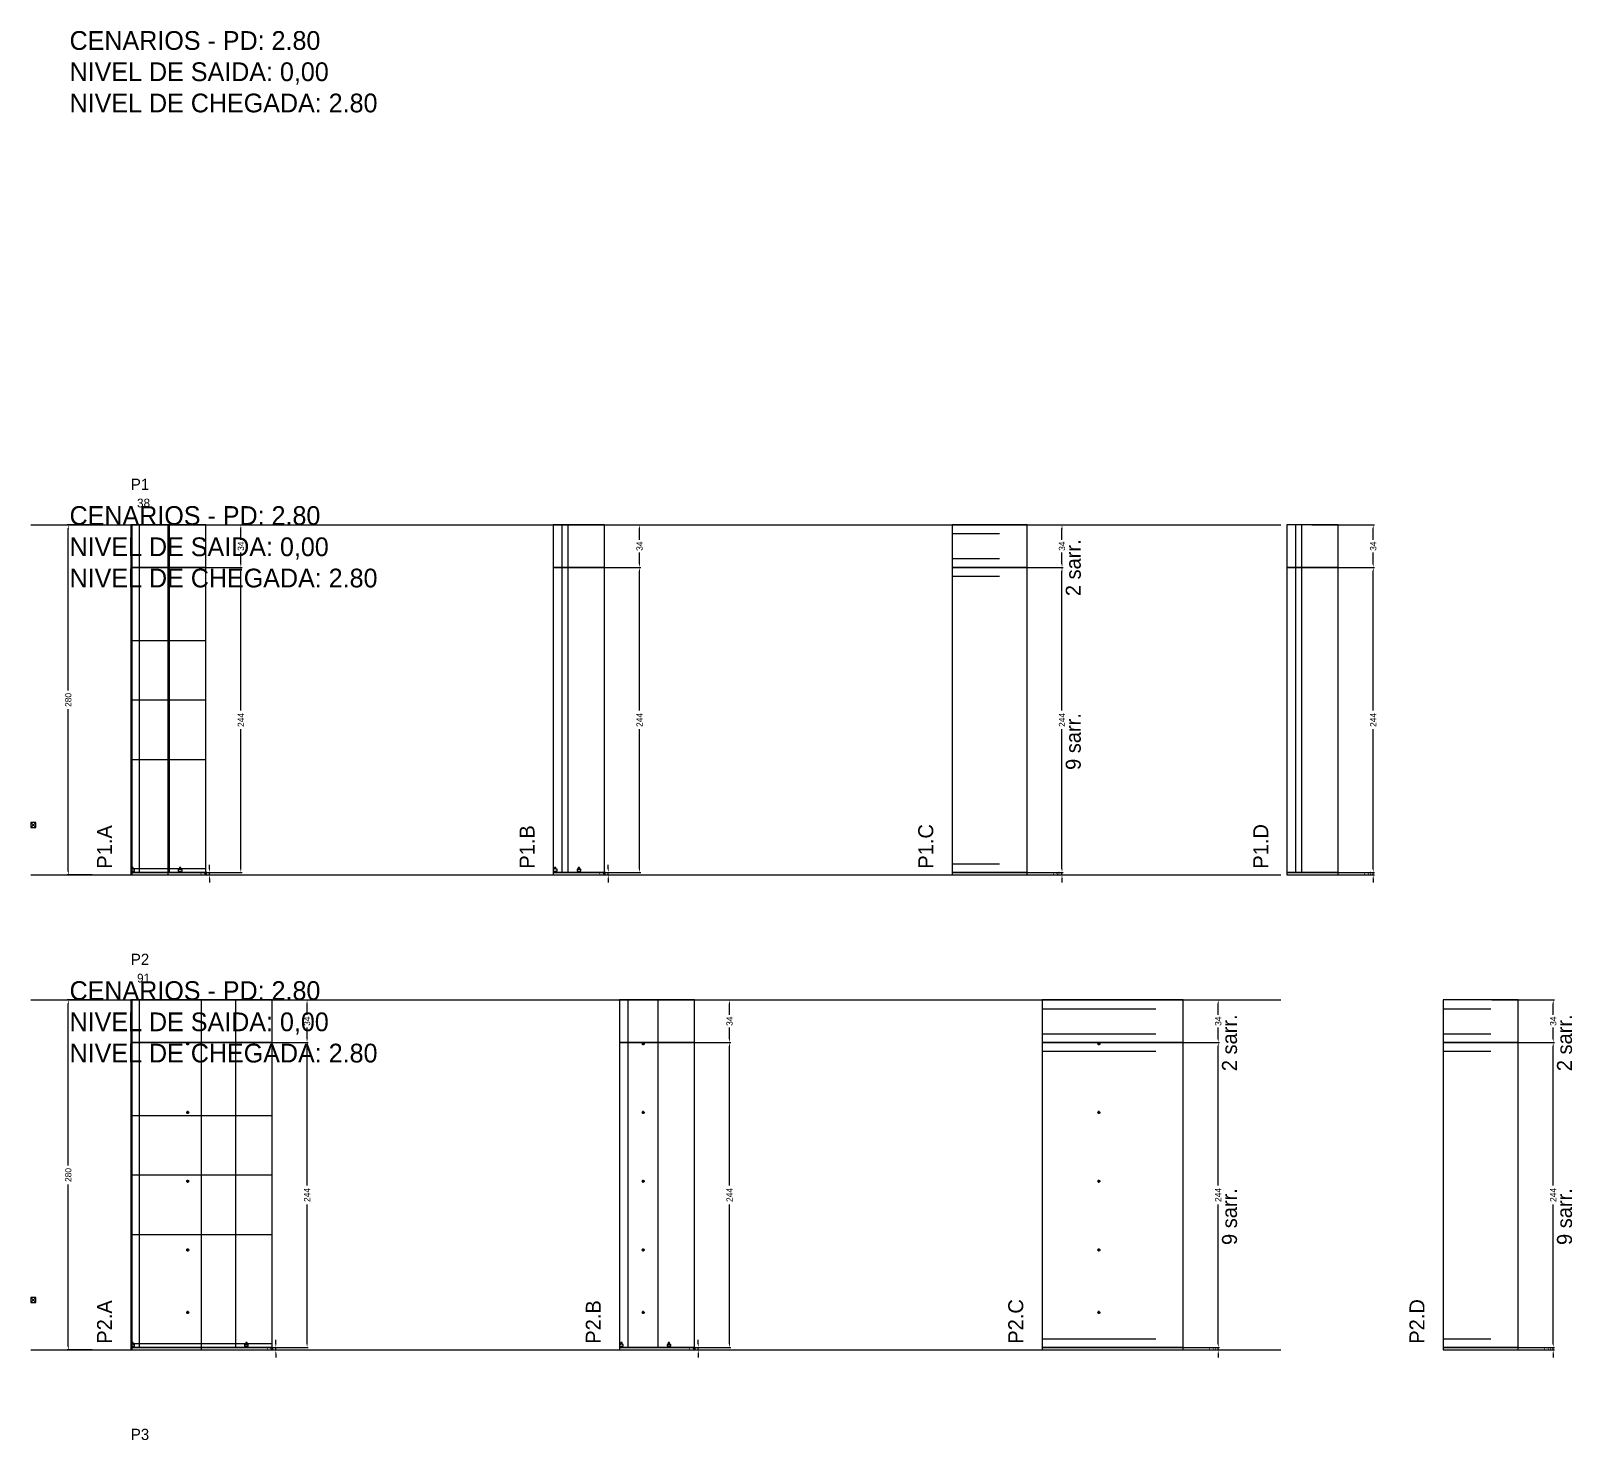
# Model space of a CAD drawing. Header units: centimetres. Extents: x -10500 to 4102, y -9886 to 295.
# Drawn here: x -7000 to -5767, y -832 to 295 of the extents above; entities that cross this region are included whole.
import ezdxf

# ---------------------------------------------------------------- set-up
doc = ezdxf.new("R2010")
doc.units = ezdxf.units.CM
doc.linetypes.add('DASHED', pattern=[2, -2])
for name, color, linetype in [('CHAPA', 140, 'Continuous'), ('COTA', 241, 'Continuous'), ('COTAS FURACAO', 16, 'Continuous'), ('Madeira', 30, 'Continuous'), ('MEIO_PONT', 160, 'Continuous'), ('NOMENCLATURA', 7, 'Continuous'), ('Nível', 160, 'Continuous'), ('Painéis', 200, 'Continuous'), ('Perfil Metálico', 150, 'Continuous'), ('SARR_2.2x7', 40, 'Continuous'), ('SARRAFO DE PRESSAO', 200, 'Continuous'), ('texto', 7, 'Continuous'), ('TEXTO_GERAL', 7, 'Continuous')]:
    doc.layers.add(name, color=color, linetype=linetype)
doc.dimstyles.new('PAINEL-NOVA', dxfattribs={"dimtxt": 5, "dimasz": 3, "dimexe": 1, "dimexo": 1, "dimgap": 1, "dimtad": 1, "dimcen": 2.5, "dimazin": 3, "dimtfac": 1, "dimtmove": 0, "dimatfit": 3})

# ---------------------------------------------------------------- blocks, each defined once
blk = doc.blocks.new('_CLOSEDFILLED')
at = {"color": 0, "linetype": 'BYBLOCK'}
blk.add_solid([(-1, 0.16), (0, 0), (-1, -0.16)], dxfattribs=at)
blk = doc.blocks.new('*D1')
for p, q in [((-6951, -100), (-6971, -100)), ((-6970, -232.5), (-6970, -103)), ((-6970, -377), (-6970, -247.5)), ((-6951, -380), (-6971, -380))]:
    blk.add_line(p, q)
at = {"layer": 'Defpoints'}
for p in [(-6950, -100), (-6970, -380), (-6950, -380)]:
    blk.add_point(p, dxfattribs=at)
at = {"layer": 'COTA', "xscale": 3, "yscale": 3}
for p, rotation in [((-6970, -100), 90), ((-6970, -380), 270)]:
    blk.add_blockref('_CLOSEDFILLED', p, dxfattribs=dict(at, rotation=rotation))
at = {"layer": 'COTA', "insert": (-6970, -240), "char_height": 5, "attachment_point": 5, "rotation": 90}
blk.add_mtext('280', dxfattribs=at)
blk = doc.blocks.new('MULDURA')
at = {"layer": 'Paineis'}
for p, q in [((0, 0), (4, 4)), ((4, 0), (0, 4))]:
    blk.add_line(p, q, dxfattribs=at)
blk.add_lwpolyline([(0, 0), (4, 0), (4, 4), (0, 4)], close=True, dxfattribs=at)
blk = doc.blocks.new('*D3')
for p, q in [((-6881, -134), (-6831, -134)), ((-6832, -248.5), (-6832, -137)), ((-6832, -375), (-6832, -263.5)), ((-6881, -378), (-6831, -378))]:
    blk.add_line(p, q)
at = {"layer": 'Defpoints'}
for p in [(-6882, -134), (-6882, -378), (-6832, -378)]:
    blk.add_point(p, dxfattribs=at)
at = {"layer": 'COTA', "xscale": 3, "yscale": 3}
for p, rotation in [((-6832, -134), 90), ((-6832, -378), 270)]:
    blk.add_blockref('_CLOSEDFILLED', p, dxfattribs=dict(at, rotation=rotation))
at = {"layer": 'COTA', "insert": (-6832, -256), "char_height": 5, "attachment_point": 5, "rotation": 90}
blk.add_mtext('244', dxfattribs=at)
blk = doc.blocks.new('*D4')
for p, q in [((-6881, -100), (-6831, -100)), ((-6832, -112), (-6832, -103)), ((-6832, -131), (-6832, -122)), ((-6881, -134), (-6831, -134))]:
    blk.add_line(p, q)
at = {"layer": 'Defpoints'}
for p in [(-6882, -100), (-6882, -134), (-6832, -134)]:
    blk.add_point(p, dxfattribs=at)
at = {"layer": 'COTA', "xscale": 3, "yscale": 3}
for p, rotation in [((-6832, -100), 90), ((-6832, -134), 270)]:
    blk.add_blockref('_CLOSEDFILLED', p, dxfattribs=dict(at, rotation=rotation))
at = {"layer": 'COTA', "insert": (-6832, -117), "char_height": 5, "attachment_point": 5, "rotation": 90}
blk.add_mtext('34', dxfattribs=at)
blk = doc.blocks.new('SLIPTEE')
at = {"layer": 'Paineis'}
blk.add_lwpolyline([(0, 0), (3, 0), (3, 1.5), (2, 1.5), (2, 3), (1, 3), (1, 1.5), (0, 1.5)], close=True, dxfattribs=at)
blk = doc.blocks.new('SLIPTDD')
at = {"layer": 'Paineis'}
blk.add_line((0, 1.5), (3, 1.5), dxfattribs=at)
blk.add_lwpolyline([(0, 0), (3, 0), (3, 1.5), (2, 1.5), (2, 3), (1, 3), (1, 1.5), (0, 1.5)], close=True, dxfattribs=at)
blk = doc.blocks.new('*D6')
for p, q in [((-6562, -134), (-6512, -134)), ((-6513, -248.5), (-6513, -137)), ((-6513, -375), (-6513, -263.5)), ((-6562, -378), (-6512, -378))]:
    blk.add_line(p, q)
at = {"layer": 'Defpoints'}
for p in [(-6563, -134), (-6563, -378), (-6513, -378)]:
    blk.add_point(p, dxfattribs=at)
at = {"layer": 'COTA', "xscale": 3, "yscale": 3}
for p, rotation in [((-6513, -134), 90), ((-6513, -378), 270)]:
    blk.add_blockref('_CLOSEDFILLED', p, dxfattribs=dict(at, rotation=rotation))
at = {"layer": 'COTA', "insert": (-6513, -256), "char_height": 5, "attachment_point": 5, "rotation": 90}
blk.add_mtext('244', dxfattribs=at)
blk = doc.blocks.new('*D7')
for p, q in [((-6562, -100), (-6512, -100)), ((-6513, -112), (-6513, -103)), ((-6513, -131), (-6513, -122)), ((-6562, -134), (-6512, -134))]:
    blk.add_line(p, q)
at = {"layer": 'Defpoints'}
for p in [(-6563, -100), (-6563, -134), (-6513, -134)]:
    blk.add_point(p, dxfattribs=at)
at = {"layer": 'COTA', "xscale": 3, "yscale": 3}
for p, rotation in [((-6513, -100), 90), ((-6513, -134), 270)]:
    blk.add_blockref('_CLOSEDFILLED', p, dxfattribs=dict(at, rotation=rotation))
at = {"layer": 'COTA', "insert": (-6513, -117), "char_height": 5, "attachment_point": 5, "rotation": 90}
blk.add_mtext('34', dxfattribs=at)
blk = doc.blocks.new('*D9')
for p, q in [((-6224, -134), (-6174, -134)), ((-6175, -248.5), (-6175, -137)), ((-6175, -375), (-6175, -263.5)), ((-6224, -378), (-6174, -378))]:
    blk.add_line(p, q)
at = {"layer": 'Defpoints'}
for p in [(-6225, -134), (-6225, -378), (-6175, -378)]:
    blk.add_point(p, dxfattribs=at)
at = {"layer": 'COTA', "xscale": 3, "yscale": 3}
for p, rotation in [((-6175, -134), 90), ((-6175, -378), 270)]:
    blk.add_blockref('_CLOSEDFILLED', p, dxfattribs=dict(at, rotation=rotation))
at = {"layer": 'COTA', "insert": (-6175, -256), "char_height": 5, "attachment_point": 5, "rotation": 90}
blk.add_mtext('244', dxfattribs=at)
blk = doc.blocks.new('*D10')
for p, q in [((-6224, -100), (-6174, -100)), ((-6175, -112), (-6175, -103)), ((-6175, -131), (-6175, -122)), ((-6224, -134), (-6174, -134))]:
    blk.add_line(p, q)
at = {"layer": 'Defpoints'}
for p in [(-6225, -100), (-6225, -134), (-6175, -134)]:
    blk.add_point(p, dxfattribs=at)
at = {"layer": 'COTA', "xscale": 3, "yscale": 3}
for p, rotation in [((-6175, -100), 90), ((-6175, -134), 270)]:
    blk.add_blockref('_CLOSEDFILLED', p, dxfattribs=dict(at, rotation=rotation))
at = {"layer": 'COTA', "insert": (-6175, -117), "char_height": 5, "attachment_point": 5, "rotation": 90}
blk.add_mtext('34', dxfattribs=at)
blk = doc.blocks.new('*D12')
for p, q in [((-5975, -134), (-5925, -134)), ((-5926, -248.5), (-5926, -137)), ((-5926, -375), (-5926, -263.5)), ((-5975, -378), (-5925, -378))]:
    blk.add_line(p, q)
at = {"layer": 'Defpoints'}
for p in [(-5976, -134), (-5976, -378), (-5926, -378)]:
    blk.add_point(p, dxfattribs=at)
at = {"layer": 'COTA', "xscale": 3, "yscale": 3}
for p, rotation in [((-5926, -134), 90), ((-5926, -378), 270)]:
    blk.add_blockref('_CLOSEDFILLED', p, dxfattribs=dict(at, rotation=rotation))
at = {"layer": 'COTA', "insert": (-5926, -256), "char_height": 5, "attachment_point": 5, "rotation": 90}
blk.add_mtext('244', dxfattribs=at)
blk = doc.blocks.new('*D13')
for p, q in [((-5975, -100), (-5925, -100)), ((-5926, -112), (-5926, -103)), ((-5926, -131), (-5926, -122)), ((-5975, -134), (-5925, -134))]:
    blk.add_line(p, q)
at = {"layer": 'Defpoints'}
for p in [(-5976, -100), (-5976, -134), (-5926, -134)]:
    blk.add_point(p, dxfattribs=at)
at = {"layer": 'COTA', "xscale": 3, "yscale": 3}
for p, rotation in [((-5926, -100), 90), ((-5926, -134), 270)]:
    blk.add_blockref('_CLOSEDFILLED', p, dxfattribs=dict(at, rotation=rotation))
at = {"layer": 'COTA', "insert": (-5926, -117), "char_height": 5, "attachment_point": 5, "rotation": 90}
blk.add_mtext('34', dxfattribs=at)
blk = doc.blocks.new('*D27')
for p, q in [((-6951, -480), (-6971, -480)), ((-6970, -612.5), (-6970, -483)), ((-6970, -757), (-6970, -627.5)), ((-6951, -760), (-6971, -760))]:
    blk.add_line(p, q)
at = {"layer": 'Defpoints'}
for p in [(-6950, -480), (-6970, -760), (-6950, -760)]:
    blk.add_point(p, dxfattribs=at)
at = {"layer": 'COTA', "xscale": 3, "yscale": 3}
for p, rotation in [((-6970, -480), 90), ((-6970, -760), 270)]:
    blk.add_blockref('_CLOSEDFILLED', p, dxfattribs=dict(at, rotation=rotation))
at = {"layer": 'COTA', "insert": (-6970, -620), "char_height": 5, "attachment_point": 5, "rotation": 90}
blk.add_mtext('280', dxfattribs=at)
blk = doc.blocks.new('*D29')
for p, q in [((-6828, -514), (-6778, -514)), ((-6779, -628.5), (-6779, -517)), ((-6779, -755), (-6779, -643.5)), ((-6828, -758), (-6778, -758))]:
    blk.add_line(p, q)
at = {"layer": 'Defpoints'}
for p in [(-6829, -514), (-6829, -758), (-6779, -758)]:
    blk.add_point(p, dxfattribs=at)
at = {"layer": 'COTA', "xscale": 3, "yscale": 3}
for p, rotation in [((-6779, -514), 90), ((-6779, -758), 270)]:
    blk.add_blockref('_CLOSEDFILLED', p, dxfattribs=dict(at, rotation=rotation))
at = {"layer": 'COTA', "insert": (-6779, -636), "char_height": 5, "attachment_point": 5, "rotation": 90}
blk.add_mtext('244', dxfattribs=at)
blk = doc.blocks.new('*D30')
for p, q in [((-6828, -480), (-6778, -480)), ((-6779, -492), (-6779, -483)), ((-6779, -511), (-6779, -502)), ((-6828, -514), (-6778, -514))]:
    blk.add_line(p, q)
at = {"layer": 'Defpoints'}
for p in [(-6829, -480), (-6829, -514), (-6779, -514)]:
    blk.add_point(p, dxfattribs=at)
at = {"layer": 'COTA', "xscale": 3, "yscale": 3}
for p, rotation in [((-6779, -480), 90), ((-6779, -514), 270)]:
    blk.add_blockref('_CLOSEDFILLED', p, dxfattribs=dict(at, rotation=rotation))
at = {"layer": 'COTA', "insert": (-6779, -497), "char_height": 5, "attachment_point": 5, "rotation": 90}
blk.add_mtext('34', dxfattribs=at)
blk = doc.blocks.new('furacao')
at = {"layer": 'COTAS FURACAO'}
for p, q in [((-1.2, 0), (1.2, 0)), ((0, -1.2), (0, 1.2))]:
    blk.add_line(p, q, dxfattribs=at)
blk.add_circle((0, 0), 0.8, dxfattribs=at)
blk = doc.blocks.new('*D32')
for p, q in [((-6490, -514), (-6440, -514)), ((-6441, -628.5), (-6441, -517)), ((-6441, -755), (-6441, -643.5)), ((-6490, -758), (-6440, -758))]:
    blk.add_line(p, q)
at = {"layer": 'Defpoints'}
for p in [(-6491, -514), (-6491, -758), (-6441, -758)]:
    blk.add_point(p, dxfattribs=at)
at = {"layer": 'COTA', "xscale": 3, "yscale": 3}
for p, rotation in [((-6441, -514), 90), ((-6441, -758), 270)]:
    blk.add_blockref('_CLOSEDFILLED', p, dxfattribs=dict(at, rotation=rotation))
at = {"layer": 'COTA', "insert": (-6441, -636), "char_height": 5, "attachment_point": 5, "rotation": 90}
blk.add_mtext('244', dxfattribs=at)
blk = doc.blocks.new('*D33')
for p, q in [((-6490, -480), (-6440, -480)), ((-6441, -492), (-6441, -483)), ((-6441, -511), (-6441, -502)), ((-6490, -514), (-6440, -514))]:
    blk.add_line(p, q)
at = {"layer": 'Defpoints'}
for p in [(-6491, -480), (-6491, -514), (-6441, -514)]:
    blk.add_point(p, dxfattribs=at)
at = {"layer": 'COTA', "xscale": 3, "yscale": 3}
for p, rotation in [((-6441, -480), 90), ((-6441, -514), 270)]:
    blk.add_blockref('_CLOSEDFILLED', p, dxfattribs=dict(at, rotation=rotation))
at = {"layer": 'COTA', "insert": (-6441, -497), "char_height": 5, "attachment_point": 5, "rotation": 90}
blk.add_mtext('34', dxfattribs=at)
blk = doc.blocks.new('*D35')
for p, q in [((-6099, -514), (-6049, -514)), ((-6050, -628.5), (-6050, -517)), ((-6050, -755), (-6050, -643.5)), ((-6099, -758), (-6049, -758))]:
    blk.add_line(p, q)
at = {"layer": 'Defpoints'}
for p in [(-6100, -514), (-6100, -758), (-6050, -758)]:
    blk.add_point(p, dxfattribs=at)
at = {"layer": 'COTA', "xscale": 3, "yscale": 3}
for p, rotation in [((-6050, -514), 90), ((-6050, -758), 270)]:
    blk.add_blockref('_CLOSEDFILLED', p, dxfattribs=dict(at, rotation=rotation))
at = {"layer": 'COTA', "insert": (-6050, -636), "char_height": 5, "attachment_point": 5, "rotation": 90}
blk.add_mtext('244', dxfattribs=at)
blk = doc.blocks.new('*D36')
for p, q in [((-6099, -480), (-6049, -480)), ((-6050, -492), (-6050, -483)), ((-6050, -511), (-6050, -502)), ((-6099, -514), (-6049, -514))]:
    blk.add_line(p, q)
at = {"layer": 'Defpoints'}
for p in [(-6100, -480), (-6100, -514), (-6050, -514)]:
    blk.add_point(p, dxfattribs=at)
at = {"layer": 'COTA', "xscale": 3, "yscale": 3}
for p, rotation in [((-6050, -480), 90), ((-6050, -514), 270)]:
    blk.add_blockref('_CLOSEDFILLED', p, dxfattribs=dict(at, rotation=rotation))
at = {"layer": 'COTA', "insert": (-6050, -497), "char_height": 5, "attachment_point": 5, "rotation": 90}
blk.add_mtext('34', dxfattribs=at)
blk = doc.blocks.new('*D38')
for p, q in [((-5831, -514), (-5781, -514)), ((-5782, -628.5), (-5782, -517)), ((-5782, -755), (-5782, -643.5)), ((-5831, -758), (-5781, -758))]:
    blk.add_line(p, q)
at = {"layer": 'Defpoints'}
for p in [(-5832, -514), (-5832, -758), (-5782, -758)]:
    blk.add_point(p, dxfattribs=at)
at = {"layer": 'COTA', "xscale": 3, "yscale": 3}
for p, rotation in [((-5782, -514), 90), ((-5782, -758), 270)]:
    blk.add_blockref('_CLOSEDFILLED', p, dxfattribs=dict(at, rotation=rotation))
at = {"layer": 'COTA', "insert": (-5782, -636), "char_height": 5, "attachment_point": 5, "rotation": 90}
blk.add_mtext('244', dxfattribs=at)
blk = doc.blocks.new('*D39')
for p, q in [((-5831, -480), (-5781, -480)), ((-5782, -492), (-5782, -483)), ((-5782, -511), (-5782, -502)), ((-5831, -514), (-5781, -514))]:
    blk.add_line(p, q)
at = {"layer": 'Defpoints'}
for p in [(-5832, -480), (-5832, -514), (-5782, -514)]:
    blk.add_point(p, dxfattribs=at)
at = {"layer": 'COTA', "xscale": 3, "yscale": 3}
for p, rotation in [((-5782, -480), 90), ((-5782, -514), 270)]:
    blk.add_blockref('_CLOSEDFILLED', p, dxfattribs=dict(at, rotation=rotation))
at = {"layer": 'COTA', "insert": (-5782, -497), "char_height": 5, "attachment_point": 5, "rotation": 90}
blk.add_mtext('34', dxfattribs=at)

msp = doc.modelspace()

# ---------------------------------------------------------------- linework, layer by layer
at = {"layer": 'CHAPA'}
for points in [[(-6920, -380), (-6918.8, -380), (-6918.8, -100), (-6920, -100)], [(-6920, -760), (-6918.8, -760), (-6918.8, -480), (-6920, -480)]]:
    msp.add_lwpolyline(points, close=True, dxfattribs=at)
at = {"layer": 'Madeira'}
for points in [[(-6920, -192.4), (-6860, -192.4)], [(-6920, -287.6), (-6860, -287.6)], [(-6920, -572.4), (-6807, -572.4)], [(-6920, -667.6), (-6807, -667.6)]]:
    msp.add_lwpolyline(points, dxfattribs=at)
at = {"layer": 'MEIO_PONT'}
for points in [[(-6920, -240), (-6860, -240)], [(-6920, -620), (-6807, -620)]]:
    msp.add_lwpolyline(points, dxfattribs=at)
at = {"layer": 'Nível', "linetype": 'DASHED'}
for points in [[(-7000, -100), (-6000, -100)], [(-7000, -380), (-6000, -380)], [(-7000, -480), (-6000, -480)], [(-7000, -760), (-6000, -760)]]:
    msp.add_lwpolyline(points, dxfattribs=at)
at = {"layer": 'Painéis'}
for points in [[(-6920, -134), (-6860, -134), (-6860, -100), (-6920, -100)], [(-6920, -380), (-6860, -380), (-6860, -100), (-6920, -100)], [(-6582, -134), (-6541, -134), (-6541, -100), (-6582, -100)], [(-6263, -134), (-6203, -134), (-6203, -100), (-6263, -100)], [(-5995, -134), (-5954, -134), (-5954, -100), (-5995, -100)], [(-6920, -378), (-6860, -378), (-6860, -134), (-6920, -134)], [(-6582, -378), (-6541, -378), (-6541, -134), (-6582, -134)], [(-6263, -378), (-6203, -378), (-6203, -134), (-6263, -134)], [(-5995, -378), (-5954, -378), (-5954, -134), (-5995, -134)], [(-6920, -380), (-6860, -380), (-6860, -378), (-6920, -378)], [(-6582, -380), (-6541, -380), (-6541, -378), (-6582, -378)], [(-6263, -380), (-6203, -380), (-6203, -378), (-6263, -378)], [(-5995, -380), (-5954, -380), (-5954, -378), (-5995, -378)], [(-6920, -514), (-6807, -514), (-6807, -480), (-6920, -480)], [(-6920, -760), (-6807, -760), (-6807, -480), (-6920, -480)], [(-6529, -514), (-6469, -514), (-6469, -480), (-6529, -480)], [(-6191, -514), (-6078, -514), (-6078, -480), (-6191, -480)], [(-5870, -514), (-5810, -514), (-5810, -480), (-5870, -480)], [(-6920, -758), (-6807, -758), (-6807, -514), (-6920, -514)], [(-6529, -758), (-6469, -758), (-6469, -514), (-6529, -514)], [(-6191, -758), (-6078, -758), (-6078, -514), (-6191, -514)], [(-5870, -758), (-5810, -758), (-5810, -514), (-5870, -514)], [(-6920, -760), (-6807, -760), (-6807, -758), (-6920, -758)], [(-6529, -760), (-6469, -760), (-6469, -758), (-6529, -758)], [(-6191, -760), (-6078, -760), (-6078, -758), (-6191, -758)], [(-5870, -760), (-5810, -760), (-5810, -758), (-5870, -758)]]:
    msp.add_lwpolyline(points, close=True, dxfattribs=at)
at = {"layer": 'Perfil Metálico'}
for p, q in [((-6890, -380), (-6890, -100)), ((-6863.5, -760), (-6863.5, -480))]:
    msp.add_line(p, q, dxfattribs=at)
at = {"layer": 'SARR_2.2x7'}
for points in [[(-6913, -134), (-6913, -100)], [(-6889, -134), (-6889, -100)], [(-6575, -134), (-6575, -100)], [(-6570, -134), (-6570, -100)], [(-6263, -107), (-6225, -107)], [(-5988, -134), (-5988, -100)], [(-5983, -134), (-5983, -100)], [(-6263, -127), (-6225, -127)], [(-6263, -141), (-6225, -141)], [(-6263, -371), (-6225, -371)], [(-6913, -514), (-6913, -480)], [(-6836, -514), (-6836, -480)], [(-6522, -514), (-6522, -480)], [(-6498, -514), (-6498, -480)], [(-6191, -487), (-6100, -487)], [(-5870, -487), (-5832, -487)], [(-6191, -507), (-6100, -507)], [(-5870, -507), (-5832, -507)], [(-6191, -521), (-6100, -521)], [(-5870, -521), (-5832, -521)], [(-6191, -751), (-6100, -751)], [(-5870, -751), (-5832, -751)]]:
    msp.add_lwpolyline(points, dxfattribs=at)
at = {"layer": 'SARR_2.2x7', "linetype": 'DASHED'}
for points in [[(-6913, -378), (-6913, -134)], [(-6889, -378), (-6889, -134)], [(-6575, -378), (-6575, -134)], [(-6570, -378), (-6570, -134)], [(-5988, -378), (-5988, -134)], [(-5983, -378), (-5983, -134)], [(-6913, -758), (-6913, -514)], [(-6836, -758), (-6836, -514)], [(-6522, -758), (-6522, -514)], [(-6498, -758), (-6498, -514)]]:
    msp.add_lwpolyline(points, dxfattribs=at)
at = {"layer": 'SARRAFO DE PRESSAO'}
for points in [[(-6920, -380), (-6860, -380), (-6860, -375), (-6920, -375)], [(-6920, -760), (-6807, -760), (-6807, -755), (-6920, -755)]]:
    msp.add_lwpolyline(points, close=True, dxfattribs=at)

# ---------------------------------------------------------------- block references
at = {"layer": 'COTA'}
for name, p in [('MULDURA', (-7000, -342)), ('SLIPTEE', (-6920, -377)), ('SLIPTDD', (-6882, -377)), ('SLIPTEE', (-6582, -377)), ('SLIPTDD', (-6563, -377)), ('furacao', (-6874.5, -515)), ('furacao', (-6510, -515)), ('furacao', (-6145.5, -515)), ('furacao', (-6874.5, -570)), ('furacao', (-6510, -570)), ('furacao', (-6145.5, -570)), ('furacao', (-6874.5, -625)), ('furacao', (-6510, -625)), ('furacao', (-6145.5, -625)), ('furacao', (-6874.5, -680)), ('furacao', (-6510, -680)), ('furacao', (-6145.5, -680)), ('MULDURA', (-7000, -722)), ('furacao', (-6874.5, -730)), ('furacao', (-6510, -730)), ('furacao', (-6145.5, -730)), ('SLIPTEE', (-6920, -757)), ('SLIPTDD', (-6829, -757)), ('SLIPTEE', (-6529, -757)), ('SLIPTDD', (-6491, -757))]:
    msp.add_blockref(name, p, dxfattribs=at)

# ---------------------------------------------------------------- texts
at = {"layer": 'NOMENCLATURA'}
for s, p in [('CENARIOS - PD: 2.80', (-6969, 280)), ('NIVEL DE SAIDA: 0,00', (-6969, 255)), ('NIVEL DE CHEGADA: 2.80', (-6969, 230)), ('CENARIOS - PD: 2.80', (-6969, -100)), ('NIVEL DE SAIDA: 0,00', (-6969, -125)), ('NIVEL DE CHEGADA: 2.80', (-6969, -150)), ('CENARIOS - PD: 2.80', (-6969, -480)), ('NIVEL DE SAIDA: 0,00', (-6969, -505)), ('NIVEL DE CHEGADA: 2.80', (-6969, -530))]:
    msp.add_text(s, height=15, dxfattribs=at).set_placement(p)
for s, p in [('2 sarr.', (-6160, -157)), ('9 sarr.', (-6160, -296)), ('P1.A', (-6935, -375)), ('P1.B', (-6597, -375)), ('P1.C', (-6278, -375)), ('P1.D', (-6010, -375)), ('2 sarr.', (-6035, -537)), ('2 sarr.', (-5767, -537)), ('9 sarr.', (-6035, -676)), ('9 sarr.', (-5767, -676)), ('P2.A', (-6935, -755)), ('P2.B', (-6544, -755)), ('P2.C', (-6206, -755)), ('P2.D', (-5885, -755))]:
    msp.add_text(s, height=12, rotation=90, dxfattribs=at).set_placement(p)
at = {"layer": 'texto'}
for s, p in [('38', (-6915, -86)), ('91', (-6915, -466))]:
    msp.add_text(s, height=7, dxfattribs=at).set_placement(p)
at = {"layer": 'TEXTO_GERAL'}
for s, p in [('P1', (-6920, -72)), ('P2', (-6920, -452)), ('P3', (-6920, -832))]:
    msp.add_text(s, height=9, dxfattribs=at).set_placement(p)

# ---------------------------------------------------------------- dimensions: what is measured, and where the dimension line sits
at = {"layer": 'COTA'}
for base, p1, p2, picture, middle in [((-6970, -380), (-6950, -380), (-6950, -100), '*D1', (-6970, -240)), ((-6832, -134), (-6882, -134), (-6882, -100), '*D4', (-6832, -117)), ((-6513, -134), (-6563, -134), (-6563, -100), '*D7', (-6513, -117)), ((-6175, -134), (-6225, -134), (-6225, -100), '*D10', (-6175, -117)), ((-5926, -134), (-5976, -134), (-5976, -100), '*D13', (-5926, -117)), ((-6832, -378), (-6882, -378), (-6882, -134), '*D3', (-6832, -256)), ((-6513, -378), (-6563, -378), (-6563, -134), '*D6', (-6513, -256)), ((-6175, -378), (-6225, -378), (-6225, -134), '*D9', (-6175, -256)), ((-5926, -378), (-5976, -378), (-5976, -134), '*D12', (-5926, -256)), ((-6970, -760), (-6950, -760), (-6950, -480), '*D27', (-6970, -620)), ((-6779, -514), (-6829, -514), (-6829, -480), '*D30', (-6779, -497)), ((-6441, -514), (-6491, -514), (-6491, -480), '*D33', (-6441, -497)), ((-6050, -514), (-6100, -514), (-6100, -480), '*D36', (-6050, -497)), ((-5782, -514), (-5832, -514), (-5832, -480), '*D39', (-5782, -497)), ((-6779, -758), (-6829, -758), (-6829, -514), '*D29', (-6779, -636)), ((-6441, -758), (-6491, -758), (-6491, -514), '*D32', (-6441, -636)), ((-6050, -758), (-6100, -758), (-6100, -514), '*D35', (-6050, -636)), ((-5782, -758), (-5832, -758), (-5832, -514), '*D38', (-5782, -636))]:
    dim = msp.add_linear_dim(base=base, p1=p1, p2=p2, angle=90, dimstyle='PAINEL-NOVA', dxfattribs=at)
    dim.commit()
    dim.dimension.update_dxf_attribs({"geometry": picture, "text_midpoint": middle})
for base, p1, p2 in [((-6857, -380), (-6882, -380), (-6882, -378)), ((-6538, -380), (-6563, -380), (-6563, -378)), ((-6175, -380), (-6225, -380), (-6225, -378)), ((-5926, -380), (-5976, -380), (-5976, -378)), ((-6804, -760), (-6829, -760), (-6829, -758)), ((-6466, -760), (-6491, -760), (-6491, -758)), ((-6050, -760), (-6100, -760), (-6100, -758)), ((-5782, -760), (-5832, -760), (-5832, -758))]:
    msp.add_linear_dim(base=base, p1=p1, p2=p2, angle=90, dimstyle='PAINEL-NOVA', dxfattribs=at).render()

doc.saveas('drawing.dxf')
